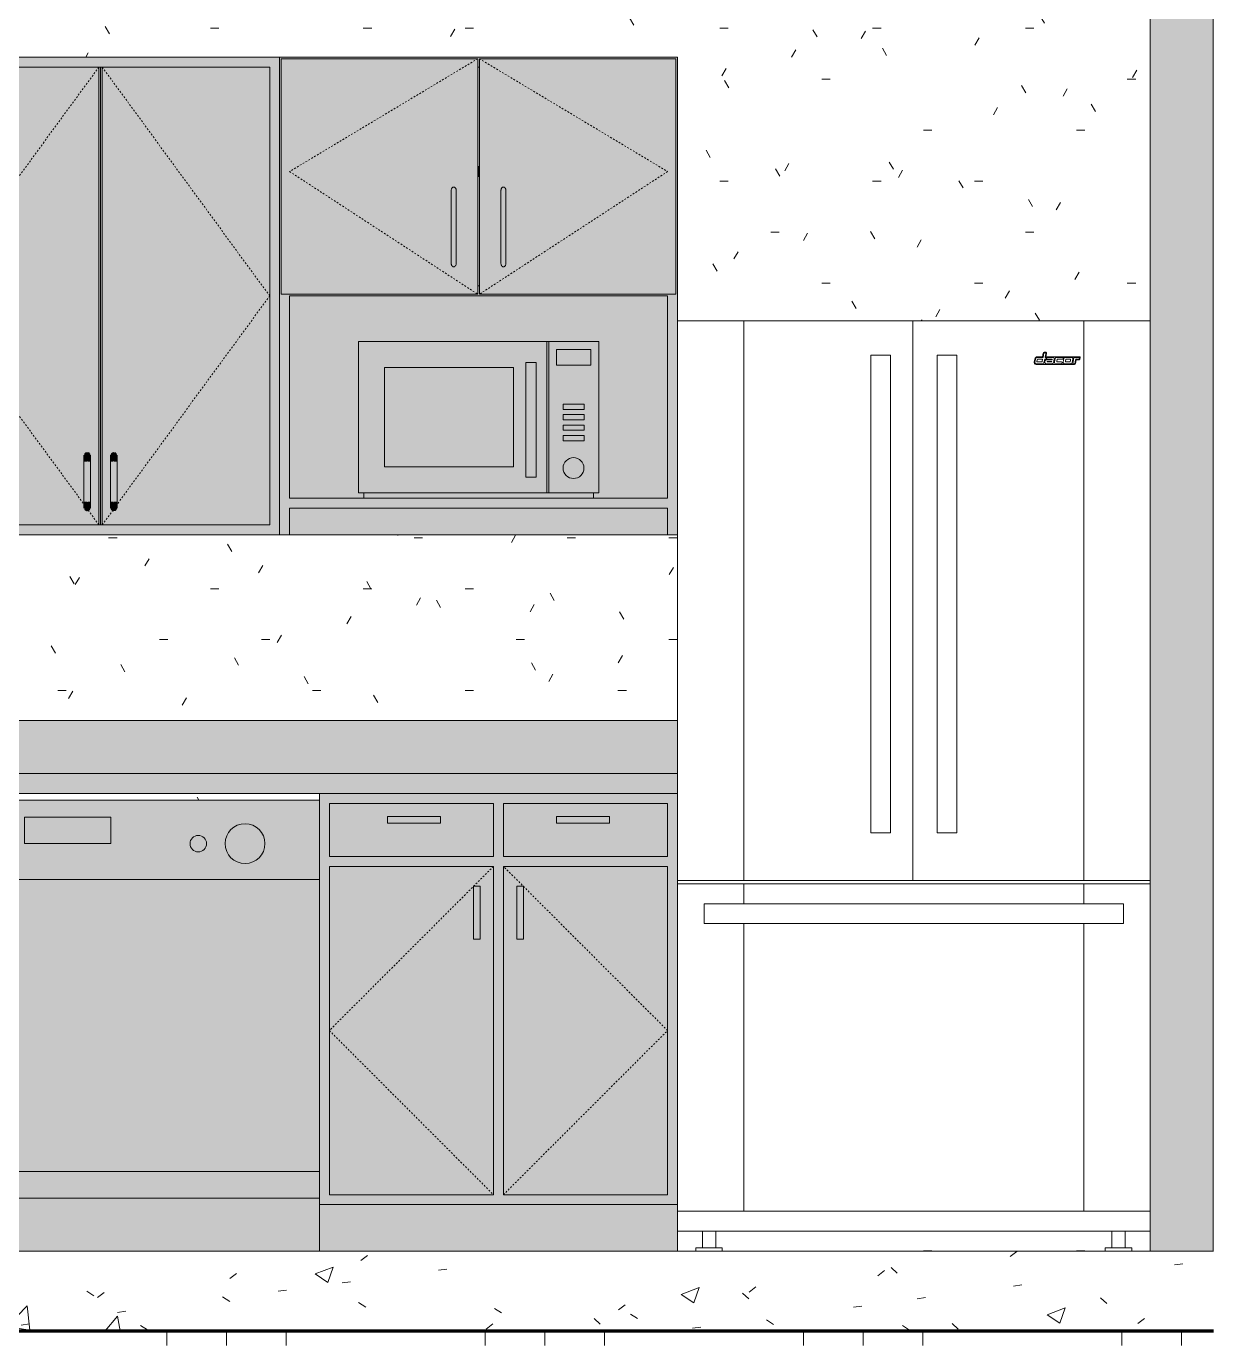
# Model space of a CAD drawing. Header units: inches. Extents: x -1667 to 6641, y -48 to 265.
# Drawn here: x 3787.9 to 3877.4, y -7.1 to 92.3 of the extents above; entities that cross this region are included whole.
import ezdxf

# ---------------------------------------------------------------- set-up
doc = ezdxf.new("R2010")
doc.units = ezdxf.units.IN
doc.header["$MEASUREMENT"] = 0
doc.linetypes.add('Dash', pattern=[0.25, 0.125, -0.125])
for name, color, linetype, lineweight in [('A-GENM', 13, 'Continuous', 9), ('A-WALL-PATT', 111, 'Continuous', 18), ('C-BLDG-PADS', 91, 'Continuous', 9), ('C-TOPO', 7, 'Continuous', 9), ('I-FURN', 30, 'Continuous', 9), ('I-WALL', 2, 'Continuous', 18), ('Q-CASE', 31, 'Continuous', 9), ('Q-CASE-HDLN', 31, 'Dash', 9), ('Q-SPCQ', 91, 'Continuous', 9)]:
    doc.layers.add(name, color=color, linetype=linetype, lineweight=lineweight)

# ---------------------------------------------------------------- blocks, each defined once
blk = doc.blocks.new('Open Source Metal Building_Exterior_rvt-14-KITCHINETTE - NORTH ELEVATION')
at = {"layer": 'C-BLDG-PADS'}
h = blk.add_hatch(dxfattribs=at)
h.set_pattern_fill('FP_27', style=0, pattern_type=2)
h.set_pattern_definition([(50, (3724.977, 0), (13.77135, -1.20496), [1.44, -15.84]), (355, (3724.977, 0), (-2.66442, 14.44218), [1.152, -12.672]), (100.451, (3726.124, -0.1), (11.10708, 13.23737), [1.224, -13.462]), (46.184, (3724.977, 3.84), (20.49128, -3.17785), [2.16, -23.76]), (96.636, (3726.684, 3.575), (17.94587, 18.70315), [1.836, -20.193]), (351.184, (3724.977, 3.84), (17.9454, 18.70261), [1.728, -19.008]), (21, (3726.897, 2.88), (11.46052, -7.730365), [1.44, -15.84]), (326, (3726.897, 2.88), (4.67135, 13.92315), [1.152, -12.672]), (71.451, (3727.852, 2.236), (16.13207, 6.19284), [1.224, -13.462]), (37.5, (3724.977, 0), (0.233123, 6.39175), [0.634, -11.885, 0.634, -12.23, -12.72]), (37.5, (3724.977, 0), (0.233123, 6.39175), [-25.382, 0.634, -12.086]), (7.5, (3724.977, 0), (5.05073, 7.57304), [0.634, -6.701, 0.634, -11.597, -4.848]), (7.5, (3724.977, 0), (5.05073, 7.57304), [-19.565, 0.634, -4.214]), (327.5, (3720.695, 0), (10.24958, -0.43289), [0.634, -4.166, 0.634, -14.342, -19.872]), (327.5, (3720.695, 0), (10.24958, -0.43289), [-19.776, 0.634, -19.238]), (317.5, (3718.775, 0), (11.19739, 1.922144), [0.634, -5.606, 0.634, -9.312, -14.112]), (317.5, (3718.775, 0), (11.19739, 1.922144), [-16.186, 0.634, -13.478])])
h.paths.add_polyline_path([(1901.636, -6), (1949.354, -6), (1949.354, 0), (1758.482, 0), (1758.482, -6), (1853.918, -6)], flags=0)
at = {"layer": 'C-TOPO'}
h = blk.add_hatch(dxfattribs=at)
h.set_pattern_fill('FP_26', color=256, style=0, pattern_type=2)
h.set_pattern_definition([(0, (3724.977, 0), (12, 12), [12, -12]), (0, (3724.977, 4.5), (12, 12), [12, -12]), (0, (3724.977, 9), (12, 12), [12, -12]), (90, (3726.477, 10.5), (-12, 12), [12, -12]), (90, (3730.977, 10.5), (-12, 12), [12, -12]), (90, (3735.477, 10.5), (-12, 12), [12, -12])])
h.paths.add_polyline_path([(1901.636, -7.125), (1949.354, -7.125), (1949.354, -6.006), (1758.482, -6.006), (1758.482, -7.125), (1853.918, -7.125)], flags=0)
at = {"layer": 'C-BLDG-PADS', "color": 250, "lineweight": 18}
for p, q in [((1949.354, 0), (1758.482, 0)), ((1758.482, -6), (1949.354, -6))]:
    blk.add_line(p, q, dxfattribs=at)
at = {"layer": 'C-TOPO', "color": 10, "lineweight": 80}
blk.add_line((1758.482, -6.006), (1949.354, -6.006), dxfattribs=at)
at = {"layer": 'C-TOPO'}
blk.add_line((1949.354, -6.006), (1758.482, -6.006), dxfattribs=at)
blk = doc.blocks.new('Counter Top - 24_ Depth-690214-KITCHINETTE - NORTH ELEVATION')
at = {"layer": 'Q-CASE'}
h = blk.add_hatch(color=256, dxfattribs=at)
h.paths.add_polyline_path([(1908.937, 36), (1908.937, 40), (1837.308, 40), (1837.318, 37.5), (1837.437, 37.5), (1837.437, 36.5), (1839.937, 36.5), (1839.937, 39), (1841.937, 39), (1841.937, 36.5), (1857.937, 36.5), (1857.937, 36), (1901.636, 36)], flags=0)
h.paths.add_polyline_path([(1806.2, 36), (1815.937, 36), (1815.937, 36.5), (1831.937, 36.5), (1831.937, 39), (1833.937, 39), (1833.937, 36.5), (1836.437, 36.5), (1836.437, 37.5), (1836.562, 37.5), (1836.548, 40), (1761.937, 40), (1761.937, 36)], flags=0)
blk.add_hatch(color=256, dxfattribs=at).paths.add_polyline_path([(1908.937, 34.5), (1908.937, 36), (1761.937, 36), (1761.937, 34.5), (1901.636, 34.5)], flags=0)
for p, q in [((1837.308, 40), (1908.937, 40)), ((1761.937, 36), (1908.937, 36)), ((1908.937, 34.5), (1761.937, 34.5))]:
    blk.add_line(p, q, dxfattribs=at)
blk = doc.blocks.new('Refrigeration-Dacor-Millennia - PF36BNDFBK-518783-KITCHINETTE - NORTH ELEVATION')
at = {"layer": 'A-GENM', "lineweight": 18}
for p, q in [((1908.937, 27.938), (1908.937, 70.125)), ((1908.937, 70.125), (1926.688, 70.125)), ((1913.937, 70.125), (1913.937, 27.938)), ((1926.688, 70.125), (1944.562, 70.125)), ((1926.688, 70.125), (1926.688, 27.938)), ((1939.562, 70.125), (1939.562, 27.938)), ((1926.688, 27.938), (1908.937, 27.938)), ((1944.562, 27.938), (1926.688, 27.938)), ((1908.937, 3), (1908.937, 27.688)), ((1908.937, 27.688), (1944.562, 27.688)), ((1944.562, 3), (1908.937, 3))]:
    blk.add_line(p, q, dxfattribs=at)
at = {"layer": 'A-GENM'}
for p, q in [((1944.562, 70.125), (1908.937, 70.125)), ((1908.937, 70.125), (1908.937, 3)), ((1936.509, 67.696), (1936.449, 67.417)), ((1936.562, 67.701), (1936.491, 67.367)), ((1936.533, 67.736), (1936.509, 67.696)), ((1936.577, 67.75), (1936.533, 67.736)), ((1936.717, 67.701), (1936.562, 67.701)), ((1936.697, 67.75), (1936.577, 67.75)), ((1936.682, 67.534), (1936.717, 67.701)), ((1936.736, 67.739), (1936.697, 67.75)), ((1936.712, 67.417), (1936.764, 67.668)), ((1936.761, 67.708), (1936.736, 67.739)), ((1936.764, 67.668), (1936.761, 67.708)), ((1924.999, 67.531), (1923.499, 67.531)), ((1923.499, 67.531), (1923.499, 31.531)), ((1924.999, 31.531), (1924.999, 67.531)), ((1928.499, 67.531), (1929.999, 67.531)), ((1928.499, 31.531), (1928.499, 67.531)), ((1929.999, 67.531), (1929.999, 31.531)), ((1935.865, 67.236), (1935.819, 67.025)), ((1935.819, 67.025), (1935.819, 66.958)), ((1935.819, 66.958), (1935.849, 66.898)), ((1935.849, 66.898), (1935.903, 66.855)), ((1935.893, 67.308), (1935.865, 67.236)), ((1935.913, 67.226), (1935.868, 67.015)), ((1935.868, 67.015), (1935.874, 66.955)), ((1935.874, 66.955), (1935.913, 66.906)), ((1935.944, 67.367), (1935.893, 67.308)), ((1935.903, 66.855), (1935.937, 66.847)), ((1935.947, 67.299), (1935.913, 67.226)), ((1935.913, 66.906), (1935.967, 66.891)), ((1935.937, 66.847), (1935.97, 66.839)), ((1936.01, 67.403), (1935.944, 67.367)), ((1936.009, 67.349), (1935.947, 67.299)), ((1935.967, 66.891), (1936.461, 66.891)), ((1935.97, 66.839), (1938.859, 66.839)), ((1936.087, 67.367), (1936.009, 67.349)), ((1936.086, 67.417), (1936.01, 67.403)), ((1936.038, 67.068), (1936.063, 67.184)), ((1936.045, 67.036), (1936.038, 67.068)), ((1936.073, 67.022), (1936.045, 67.036)), ((1936.063, 67.184), (1936.081, 67.221)), ((1936.367, 67.022), (1936.073, 67.022)), ((1936.081, 67.221), (1936.118, 67.233)), ((1936.449, 67.417), (1936.086, 67.417)), ((1936.491, 67.367), (1936.087, 67.367)), ((1936.118, 67.233), (1936.463, 67.233)), ((1936.407, 67.032), (1936.367, 67.022)), ((1936.427, 67.066), (1936.407, 67.032)), ((1936.463, 67.233), (1936.427, 67.066)), ((1936.461, 66.891), (1936.506, 66.901)), ((1936.506, 66.901), (1936.547, 66.933)), ((1936.547, 66.933), (1936.565, 66.972)), ((1936.565, 66.972), (1936.621, 67.233)), ((1936.621, 67.233), (1936.707, 67.233)), ((1936.641, 67.062), (1936.631, 67.015)), ((1936.631, 67.015), (1936.637, 66.955)), ((1936.637, 66.955), (1936.675, 66.908)), ((1936.651, 67.109), (1936.641, 67.062)), ((1936.647, 67.367), (1936.682, 67.534)), ((1936.735, 67.367), (1936.647, 67.367)), ((1936.672, 67.151), (1936.651, 67.109)), ((1936.707, 67.181), (1936.672, 67.151)), ((1936.675, 66.908), (1936.734, 66.891)), ((1936.707, 67.233), (1936.722, 67.301)), ((1936.75, 67.192), (1936.707, 67.181)), ((1939.227, 67.417), (1936.712, 67.417)), ((1936.722, 67.301), (1936.735, 67.367)), ((1936.734, 66.891), (1937.18, 66.891)), ((1937.172, 67.192), (1936.75, 67.192)), ((1936.787, 67.367), (1936.759, 67.233)), ((1936.759, 67.233), (1937.181, 67.233)), ((1937.237, 67.367), (1936.787, 67.367)), ((1936.794, 67.022), (1936.802, 67.065)), ((1937.136, 67.022), (1936.794, 67.022)), ((1936.802, 67.065), (1937.145, 67.065)), ((1937.145, 67.065), (1937.136, 67.022)), ((1937.181, 67.233), (1937.172, 67.192)), ((1937.18, 66.891), (1937.224, 66.901)), ((1937.224, 66.901), (1937.261, 66.93)), ((1937.295, 67.349), (1937.237, 67.367)), ((1937.261, 66.93), (1937.281, 66.973)), ((1937.281, 66.973), (1937.309, 67.106)), ((1937.333, 67.302), (1937.295, 67.349)), ((1937.309, 67.106), (1937.339, 67.241)), ((1937.339, 67.241), (1937.333, 67.302)), ((1937.38, 67.15), (1937.35, 67.015)), ((1937.35, 67.015), (1937.356, 66.955)), ((1937.356, 66.955), (1937.394, 66.907)), ((1937.407, 67.285), (1937.38, 67.15)), ((1937.394, 66.907), (1937.454, 66.89)), ((1937.428, 67.327), (1937.407, 67.285)), ((1937.464, 67.356), (1937.428, 67.327)), ((1937.454, 66.89), (1937.887, 66.89)), ((1937.508, 67.367), (1937.464, 67.356)), ((1937.974, 67.367), (1937.508, 67.367)), ((1937.522, 67.069), (1937.549, 67.194)), ((1937.53, 67.037), (1937.522, 67.069)), ((1937.561, 67.022), (1937.53, 67.037)), ((1937.549, 67.194), (1937.565, 67.224)), ((1937.895, 67.022), (1937.561, 67.022)), ((1937.565, 67.224), (1937.608, 67.233)), ((1937.608, 67.233), (1937.959, 67.233)), ((1937.887, 66.89), (1937.917, 66.899)), ((1937.934, 67.011), (1937.895, 67.022)), ((1937.917, 66.899), (1937.933, 66.926)), ((1937.933, 66.926), (1937.943, 66.977)), ((1937.943, 66.977), (1937.934, 67.011)), ((1937.959, 67.233), (1937.99, 67.243)), ((1938.007, 67.355), (1937.974, 67.367)), ((1937.99, 67.243), (1938.006, 67.271)), ((1938.006, 67.271), (1938.017, 67.322)), ((1938.017, 67.322), (1938.007, 67.355)), ((1938.037, 67.15), (1938.009, 67.015)), ((1938.009, 67.015), (1938.014, 66.955)), ((1938.014, 66.955), (1938.053, 66.907)), ((1938.067, 67.285), (1938.037, 67.15)), ((1938.053, 66.907), (1938.113, 66.89)), ((1938.086, 67.327), (1938.067, 67.285)), ((1938.122, 67.356), (1938.086, 67.327)), ((1938.113, 66.89), (1938.577, 66.89)), ((1938.168, 67.367), (1938.122, 67.356)), ((1938.634, 67.367), (1938.168, 67.367)), ((1938.176, 67.069), (1938.204, 67.195)), ((1938.185, 67.037), (1938.176, 67.069)), ((1938.214, 67.022), (1938.185, 67.037)), ((1938.204, 67.195), (1938.219, 67.223)), ((1938.493, 67.022), (1938.214, 67.022)), ((1938.219, 67.223), (1938.251, 67.233)), ((1938.251, 67.233), (1938.522, 67.233)), ((1938.527, 67.033), (1938.493, 67.022)), ((1938.522, 67.233), (1938.559, 67.22)), ((1938.542, 67.063), (1938.527, 67.033)), ((1938.554, 67.122), (1938.542, 67.063)), ((1938.568, 67.186), (1938.554, 67.122)), ((1938.559, 67.22), (1938.568, 67.186)), ((1938.577, 66.89), (1938.622, 66.9)), ((1938.622, 66.9), (1938.658, 66.93)), ((1938.692, 67.349), (1938.634, 67.367)), ((1938.658, 66.93), (1938.678, 66.972)), ((1938.678, 66.972), (1938.735, 67.241)), ((1938.73, 67.302), (1938.692, 67.349)), ((1938.823, 67.331), (1938.729, 66.891)), ((1938.729, 66.891), (1938.887, 66.891)), ((1938.735, 67.241), (1938.73, 67.302)), ((1938.838, 67.358), (1938.823, 67.331)), ((1938.87, 67.367), (1938.838, 67.358)), ((1938.859, 66.839), (1938.913, 66.858)), ((1938.955, 67.367), (1938.87, 67.367)), ((1938.887, 66.891), (1938.949, 67.18)), ((1938.913, 66.858), (1938.943, 66.907)), ((1938.943, 66.907), (1939.001, 67.184)), ((1938.949, 67.18), (1938.973, 67.219)), ((1938.983, 67.339), (1938.955, 67.367)), ((1938.973, 67.219), (1939.015, 67.233)), ((1939.026, 67.367), (1938.983, 67.339)), ((1939.001, 67.184), (1939.206, 67.184)), ((1939.015, 67.233), (1939.221, 67.233)), ((1939.25, 67.367), (1939.026, 67.367)), ((1939.206, 67.184), (1939.25, 67.198)), ((1939.221, 67.233), (1939.25, 67.367)), ((1939.265, 67.405), (1939.227, 67.417)), ((1939.25, 67.198), (1939.274, 67.238)), ((1939.291, 67.374), (1939.265, 67.405)), ((1939.274, 67.238), (1939.294, 67.334)), ((1939.294, 67.334), (1939.291, 67.374)), ((1923.499, 31.531), (1924.999, 31.531)), ((1929.999, 31.531), (1928.499, 31.531)), ((1913.937, 27.688), (1913.937, 26.187)), ((1939.562, 27.688), (1939.562, 26.187)), ((1910.937, 26.187), (1910.937, 24.687)), ((1942.562, 26.187), (1910.937, 26.187)), ((1942.562, 24.687), (1942.562, 26.187)), ((1910.937, 24.687), (1942.562, 24.687)), ((1913.937, 24.687), (1913.937, 3)), ((1939.562, 24.687), (1939.562, 3)), ((1908.937, 3), (1944.562, 3)), ((1911.812, 1.5), (1910.812, 1.5)), ((1910.812, 1.5), (1910.812, 0.25)), ((1911.812, 0.25), (1911.812, 1.5)), ((1942.687, 1.5), (1941.687, 1.5)), ((1941.687, 1.5), (1941.687, 0.25)), ((1942.687, 0.25), (1942.687, 1.5)), ((1910.812, 0.25), (1910.312, 0.25)), ((1910.312, 0.25), (1910.312, 0)), ((1910.812, 0.25), (1911.812, 0.25)), ((1912.312, 0.25), (1911.812, 0.25)), ((1912.312, 0), (1912.312, 0.25)), ((1941.687, 0.25), (1941.187, 0.25)), ((1941.187, 0.25), (1941.187, 0)), ((1941.687, 0.25), (1942.687, 0.25)), ((1943.187, 0.25), (1942.687, 0.25)), ((1943.187, 0), (1943.187, 0.25))]:
    blk.add_line(p, q, dxfattribs=at)
at = {"layer": 'Q-SPCQ'}
for p, q in [((1910.812, 1.5), (1908.937, 1.5)), ((1941.687, 1.5), (1911.812, 1.5)), ((1944.562, 1.5), (1942.687, 1.5))]:
    blk.add_line(p, q, dxfattribs=at)
blk = doc.blocks.new('293304 - 293304 2-686364-KITCHINETTE - NORTH ELEVATION')
at = {"layer": 'Q-CASE'}
h = blk.add_hatch(color=256, dxfattribs=at)
h.paths.add_polyline_path([(1908.937, 54), (1908.937, 90), (1878.937, 90), (1878.937, 54), (1879.687, 54), (1879.687, 56), (1908.187, 56), (1908.187, 54)], flags=0)
h.paths.add_polyline_path([(1908.187, 56.75), (1879.687, 56.75), (1879.687, 72), (1908.187, 72), (1908.187, 70.125)], flags=0)
h.paths.add_polyline_path([(1901.636, 72.125), (1893.999, 72.125), (1893.999, 72.75), (1893.874, 72.75), (1893.874, 72.125), (1879.062, 72.125), (1879.062, 89.875), (1893.874, 89.875), (1893.874, 89.25), (1893.999, 89.25), (1893.999, 89.875), (1908.812, 89.875), (1908.812, 72.125), (1908.187, 72.125)], flags=0)
h = blk.add_hatch(color=256, dxfattribs=at)
h.paths.add_polyline_path([(1879.062, 72.125), (1893.874, 72.125), (1893.874, 89.875), (1879.062, 89.875), (1879.062, 81.645)], flags=0)
h.paths.add_polyline_path([(1892.131, 74.209), (1891.989, 74.211), (1891.9, 74.326), (1891.874, 74.47), (1891.874, 79.93), (1891.9, 80.074), (1892.01, 80.189), (1892.133, 80.189), (1892.223, 80.076), (1892.25, 79.93), (1892.25, 74.47), (1892.2, 74.296), (1892.133, 74.211)], flags=0)
h = blk.add_hatch(color=256, dxfattribs=at)
h.paths.add_polyline_path([(1893.999, 72.125), (1908.812, 72.125), (1908.812, 89.875), (1893.999, 89.875), (1893.999, 74.247)], flags=0)
h.paths.add_polyline_path([(1895.742, 74.209), (1895.65, 74.324), (1895.624, 74.47), (1895.624, 79.93), (1895.673, 80.104), (1895.742, 80.191), (1895.885, 80.189), (1895.974, 80.074), (1896, 79.93), (1896, 74.47), (1895.974, 74.326), (1895.885, 74.211), (1895.813, 74.21)], flags=0)
h = blk.add_hatch(color=256, dxfattribs=at)
h.paths.add_polyline_path([(1903.016, 56.75), (1908.187, 56.75), (1908.187, 72), (1879.687, 72), (1879.687, 56.75), (1885.275, 56.75), (1885.275, 57.144), (1884.882, 57.144), (1884.882, 68.561), (1902.992, 68.561), (1902.992, 57.144), (1902.598, 57.144), (1902.598, 56.75), (1902.992, 56.75)], flags=0)
h.paths.add_polyline_path([(1893.999, 72.75), (1893.999, 81), (1893.874, 81), (1893.874, 72.75)], flags=0)
h.paths.add_polyline_path([(1893.999, 81.75), (1893.999, 89.25), (1893.874, 89.25), (1893.874, 81.75)], flags=0)
for points in [[(1893.999, 81), (1893.999, 81.75), (1893.874, 81.75), (1893.874, 81)], [(1892.131, 74.209), (1892.223, 74.324), (1892.25, 74.47), (1892.25, 79.93), (1892.223, 80.076), (1892.131, 80.191), (1891.989, 80.189), (1891.9, 80.074), (1891.874, 79.93), (1891.874, 74.47), (1891.9, 74.326), (1891.989, 74.211)], [(1895.742, 74.209), (1895.885, 74.211), (1895.974, 74.326), (1896, 74.47), (1896, 79.93), (1895.974, 80.074), (1895.885, 80.189), (1895.742, 80.191), (1895.65, 80.076), (1895.624, 79.93), (1895.624, 74.47), (1895.672, 74.297), (1895.711, 74.247)], [(1879.687, 54), (1908.187, 54), (1908.187, 56), (1879.687, 56)]]:
    blk.add_hatch(color=256, dxfattribs=at).paths.add_polyline_path(points, flags=0)
for p, q in [((1878.937, 90), (1908.937, 90)), ((1878.937, 90), (1878.937, 54)), ((1879.062, 89.875), (1893.874, 89.875)), ((1879.062, 72.125), (1879.062, 89.875)), ((1893.874, 72.125), (1893.874, 89.875)), ((1893.999, 89.875), (1908.812, 89.875)), ((1893.999, 89.875), (1893.999, 72.125)), ((1908.812, 72.125), (1908.812, 89.875)), ((1908.937, 70.125), (1908.937, 90)), ((1893.874, 89.25), (1893.999, 89.25)), ((1893.874, 81.75), (1893.999, 81.75)), ((1893.999, 81), (1893.874, 81)), ((1893.999, 72.75), (1893.874, 72.75)), ((1893.874, 72.125), (1879.062, 72.125)), ((1879.687, 72), (1879.687, 56.75)), ((1879.687, 72), (1908.187, 72)), ((1908.812, 72.125), (1893.999, 72.125)), ((1908.187, 56.75), (1908.187, 72)), ((1885.275, 56.75), (1879.687, 56.75)), ((1908.187, 56.75), (1902.598, 56.75)), ((1908.187, 56), (1879.687, 56)), ((1879.687, 54), (1879.687, 56)), ((1908.187, 56), (1908.187, 54)), ((1878.937, 54), (1879.687, 54)), ((1908.187, 54), (1879.687, 54)), ((1908.187, 54), (1908.937, 54))]:
    blk.add_line(p, q, dxfattribs=at)
at = {"layer": 'Q-CASE', "flags": 128}
for points in [[(1891.874, 79.93), (1891.874, 79.802), (1891.874, 79.669), (1891.874, 79.532), (1891.874, 79.391), (1891.874, 79.247), (1891.874, 79.1), (1891.874, 78.949), (1891.874, 78.796), (1891.874, 78.64), (1891.874, 78.482), (1891.874, 78.322), (1891.874, 78.16), (1891.874, 77.997), (1891.874, 77.832), (1891.874, 77.666), (1891.874, 77.5), (1891.874, 77.333), (1891.874, 77.166), (1891.874, 76.999), (1891.874, 76.832), (1891.874, 76.666), (1891.874, 76.5), (1891.874, 76.336), (1891.874, 76.173), (1891.874, 76.012), (1891.874, 75.853), (1891.874, 75.695), (1891.874, 75.541), (1891.874, 75.389), (1891.874, 75.239), (1891.874, 75.093), (1891.874, 74.951), (1891.874, 74.812), (1891.874, 74.676), (1891.874, 74.545), (1891.874, 74.47)], [(1892.25, 74.47), (1892.25, 74.598), (1892.25, 74.731), (1892.25, 74.868), (1892.25, 75.009), (1892.25, 75.153), (1892.25, 75.3), (1892.25, 75.451), (1892.25, 75.604), (1892.25, 75.76), (1892.25, 75.918), (1892.25, 76.078), (1892.25, 76.24), (1892.25, 76.403), (1892.25, 76.568), (1892.25, 76.734), (1892.25, 76.9), (1892.25, 77.067), (1892.25, 77.234), (1892.25, 77.401), (1892.25, 77.568), (1892.25, 77.734), (1892.25, 77.9), (1892.25, 78.064), (1892.25, 78.227), (1892.25, 78.388), (1892.25, 78.547), (1892.25, 78.705), (1892.25, 78.859), (1892.25, 79.011), (1892.25, 79.161), (1892.25, 79.307), (1892.25, 79.449), (1892.25, 79.588), (1892.25, 79.724), (1892.25, 79.855), (1892.25, 79.93)], [(1895.624, 79.93), (1895.624, 79.802), (1895.624, 79.669), (1895.624, 79.532), (1895.624, 79.391), (1895.624, 79.247), (1895.624, 79.1), (1895.624, 78.949), (1895.624, 78.796), (1895.624, 78.64), (1895.624, 78.482), (1895.624, 78.322), (1895.624, 78.16), (1895.624, 77.997), (1895.624, 77.832), (1895.624, 77.666), (1895.624, 77.5), (1895.624, 77.333), (1895.624, 77.166), (1895.624, 76.999), (1895.624, 76.832), (1895.624, 76.666), (1895.624, 76.5), (1895.624, 76.336), (1895.624, 76.173), (1895.624, 76.012), (1895.624, 75.853), (1895.624, 75.695), (1895.624, 75.541), (1895.624, 75.389), (1895.624, 75.239), (1895.624, 75.093), (1895.624, 74.951), (1895.624, 74.812), (1895.624, 74.676), (1895.624, 74.545), (1895.624, 74.47)], [(1896, 74.47), (1896, 74.598), (1896, 74.731), (1896, 74.868), (1896, 75.009), (1896, 75.153), (1896, 75.3), (1896, 75.451), (1896, 75.604), (1896, 75.76), (1896, 75.918), (1896, 76.078), (1896, 76.24), (1896, 76.403), (1896, 76.568), (1896, 76.734), (1896, 76.9), (1896, 77.067), (1896, 77.234), (1896, 77.401), (1896, 77.568), (1896, 77.734), (1896, 77.9), (1896, 78.064), (1896, 78.227), (1896, 78.388), (1896, 78.547), (1896, 78.705), (1896, 78.859), (1896, 79.011), (1896, 79.161), (1896, 79.307), (1896, 79.449), (1896, 79.588), (1896, 79.724), (1896, 79.855), (1896, 79.93)]]:
    blk.add_lwpolyline(points, dxfattribs=at)
at = {"layer": 'Q-CASE'}
for points, knots in [([(1891.874, 79.93), (1891.873, 79.957), (1891.876, 80.007), (1891.891, 80.055), (1891.903, 80.082), (1891.909, 80.093), (1891.919, 80.113), (1891.936, 80.141), (1891.961, 80.17), (1891.981, 80.186), (1891.996, 80.192), (1892.007, 80.196), (1892.027, 80.202), (1892.06, 80.205), (1892.092, 80.203), (1892.113, 80.198), (1892.124, 80.194), (1892.139, 80.188), (1892.16, 80.172), (1892.185, 80.143), (1892.203, 80.115), (1892.215, 80.092), (1892.231, 80.059), (1892.247, 80.008), (1892.251, 79.957), (1892.25, 79.93)], [0, 0, 0, 0, 0.1, 0.2, 0.2125, 0.225, 0.25, 0.3, 0.35, 0.4, 0.4125, 0.425, 0.45, 0.5, 0.55, 0.575, 0.5875, 0.6, 0.65, 0.7, 0.75, 0.775, 0.8, 0.9, 1, 1, 1, 1]), ([(1895.624, 79.93), (1895.623, 79.957), (1895.626, 80.008), (1895.642, 80.059), (1895.658, 80.092), (1895.67, 80.115), (1895.688, 80.143), (1895.713, 80.172), (1895.734, 80.188), (1895.749, 80.194), (1895.76, 80.198), (1895.781, 80.203), (1895.813, 80.205), (1895.846, 80.202), (1895.866, 80.196), (1895.877, 80.192), (1895.892, 80.186), (1895.913, 80.17), (1895.937, 80.141), (1895.954, 80.113), (1895.965, 80.093), (1895.97, 80.082), (1895.982, 80.055), (1895.997, 80.007), (1896.001, 79.957), (1896, 79.93)], [0, 0, 0, 0, 0.1, 0.2, 0.225, 0.25, 0.3, 0.35, 0.4, 0.4125, 0.425, 0.45, 0.5, 0.55, 0.575, 0.5875, 0.6, 0.65, 0.7, 0.75, 0.775, 0.7875, 0.8, 0.9, 1, 1, 1, 1]), ([(1892.25, 74.47), (1892.251, 74.443), (1892.247, 74.392), (1892.231, 74.341), (1892.215, 74.308), (1892.203, 74.285), (1892.185, 74.257), (1892.16, 74.228), (1892.139, 74.212), (1892.124, 74.206), (1892.113, 74.202), (1892.092, 74.197), (1892.06, 74.195), (1892.027, 74.198), (1892.007, 74.204), (1891.996, 74.208), (1891.981, 74.214), (1891.961, 74.23), (1891.936, 74.259), (1891.919, 74.287), (1891.909, 74.307), (1891.903, 74.318), (1891.891, 74.345), (1891.876, 74.393), (1891.873, 74.443), (1891.874, 74.47)], [0, 0, 0, 0, 0.1, 0.2, 0.225, 0.25, 0.3, 0.35, 0.4, 0.4125, 0.425, 0.45, 0.5, 0.55, 0.575, 0.5875, 0.6, 0.65, 0.7, 0.75, 0.775, 0.7875, 0.8, 0.9, 1, 1, 1, 1]), ([(1896, 74.47), (1896.001, 74.443), (1895.997, 74.393), (1895.982, 74.345), (1895.97, 74.318), (1895.965, 74.307), (1895.954, 74.287), (1895.937, 74.259), (1895.913, 74.23), (1895.892, 74.214), (1895.877, 74.208), (1895.866, 74.204), (1895.846, 74.198), (1895.813, 74.195), (1895.781, 74.197), (1895.76, 74.202), (1895.749, 74.206), (1895.734, 74.212), (1895.713, 74.228), (1895.688, 74.257), (1895.67, 74.285), (1895.658, 74.308), (1895.642, 74.341), (1895.626, 74.392), (1895.623, 74.443), (1895.624, 74.47)], [0, 0, 0, 0, 0.1, 0.2, 0.2125, 0.225, 0.25, 0.3, 0.35, 0.4, 0.4125, 0.425, 0.45, 0.5, 0.55, 0.575, 0.5875, 0.6, 0.65, 0.7, 0.75, 0.775, 0.8, 0.9, 1, 1, 1, 1])]:
    blk.add_open_spline(points, degree=3, knots=knots, dxfattribs=at)
at = {"layer": 'Q-CASE-HDLN'}
for p, q in [((1893.874, 89.875), (1879.687, 81.375)), ((1893.999, 89.875), (1908.187, 81.375)), ((1879.687, 81.375), (1893.874, 72.125)), ((1908.187, 81.375), (1893.999, 72.125))]:
    blk.add_line(p, q, dxfattribs=at)
blk = doc.blocks.new('Dishwasher - 24_ x 24_ x 34_-675075-KITCHINETTE - NORTH ELEVATION')
at = {"layer": 'Q-SPCQ'}
h = blk.add_hatch(color=256, dxfattribs=at)
h.paths.add_polyline_path([(1857.937, 28), (1881.937, 28), (1881.937, 34), (1857.937, 34), (1857.937, 29.862)], flags=0)
h.paths.add_polyline_path([(1876.664, 29.25), (1875.997, 29.25), (1875.395, 29.539), (1874.97, 30.103), (1874.831, 30.712), (1875.032, 31.462), (1875.581, 32.011), (1876.331, 32.212), (1877.081, 32.011), (1877.63, 31.462), (1877.831, 30.712), (1877.682, 30.061), (1877.266, 29.539), (1877.081, 29.45)], flags=0)
h.paths.add_polyline_path([(1872.677, 30.103), (1872.667, 30.103), (1872.416, 30.223), (1872.243, 30.441), (1872.181, 30.712), (1872.243, 30.983), (1872.416, 31.201), (1872.667, 31.321), (1872.945, 31.321), (1873.196, 31.201), (1873.369, 30.983), (1873.431, 30.712), (1873.369, 30.441), (1873.196, 30.223), (1872.945, 30.103)], flags=0)
h.paths.add_polyline_path([(1865.848, 30.712), (1859.709, 30.712), (1859.709, 32.712), (1866.209, 32.712), (1866.209, 30.712)], flags=0)
h = blk.add_hatch(color=256, dxfattribs=at)
h.paths.add_polyline_path([(1876.664, 29.25), (1877.266, 29.539), (1877.682, 30.061), (1877.831, 30.712), (1877.63, 31.462), (1877.081, 32.011), (1876.331, 32.212), (1875.581, 32.011), (1875.032, 31.462), (1874.831, 30.712), (1874.979, 30.061), (1875.395, 29.539), (1875.997, 29.25)], flags=0)
h.paths.add_polyline_path([(1872.945, 30.103), (1873.196, 30.223), (1873.369, 30.441), (1873.431, 30.712), (1873.369, 30.983), (1873.196, 31.201), (1872.945, 31.321), (1872.667, 31.321), (1872.416, 31.201), (1872.243, 30.983), (1872.181, 30.712), (1872.243, 30.441), (1872.416, 30.223), (1872.667, 30.103)], flags=0)
h.paths.add_polyline_path([(1865.848, 30.712), (1866.209, 30.712), (1866.209, 32.712), (1859.709, 32.712), (1859.709, 30.712), (1859.883, 30.712)], flags=0)
for points in [[(1881.937, 4), (1881.937, 28), (1857.937, 28), (1857.937, 4)], [(1881.937, 0), (1881.937, 4), (1857.937, 4), (1857.937, 0)]]:
    blk.add_hatch(color=256, dxfattribs=at).paths.add_polyline_path(points, flags=0)
for p, q in [((1857.937, 28), (1857.937, 34)), ((1857.937, 34), (1881.937, 34)), ((1881.937, 34), (1881.937, 28)), ((1866.209, 32.712), (1859.709, 32.712)), ((1859.709, 32.712), (1859.709, 30.712)), ((1866.209, 30.712), (1866.209, 32.712)), ((1859.709, 30.712), (1866.209, 30.712)), ((1857.937, 28), (1857.937, 4)), ((1881.937, 28), (1857.937, 28)), ((1881.937, 4), (1881.937, 28)), ((1857.937, 6), (1881.937, 6)), ((1857.937, 4), (1881.937, 4)), ((1857.937, 0), (1857.937, 3.5)), ((1881.937, 3.5), (1881.937, 0))]:
    blk.add_line(p, q, dxfattribs=at)
for centre, radius, start, end in [((1876.331, 30.712), 1.5, 0, 180), ((1872.806, 30.712), 0.625, 0, 180), ((1872.806, 30.712), 0.625, 180, 0), ((1876.331, 30.712), 1.5, 180, 0)]:
    blk.add_arc(centre, radius, start, end, dxfattribs=at)
blk = doc.blocks.new('Base Cabinet-Double Door _ 2 Drawer - 27_-V38-KITCHINETTE - NORTH ELEVATION')
at = {"layer": 'Q-CASE'}
h = blk.add_hatch(color=256, dxfattribs=at)
h.paths.add_polyline_path([(1881.937, 3.5), (1908.937, 3.5), (1908.937, 34.5), (1881.937, 34.5), (1881.937, 4)], flags=0)
h.paths.add_polyline_path([(1893.562, 23.5), (1893.562, 27.5), (1894.062, 27.5), (1894.062, 23.5)], flags=0)
h.paths.add_polyline_path([(1896.812, 23.5), (1896.812, 27.5), (1897.312, 27.5), (1897.312, 23.5)], flags=0)
h.paths.add_polyline_path([(1891.062, 32.25), (1887.062, 32.25), (1887.062, 32.75), (1891.062, 32.75)], flags=0)
h.paths.add_polyline_path([(1899.812, 32.25), (1899.812, 32.75), (1903.812, 32.75), (1903.812, 32.25), (1901.636, 32.25)], flags=0)
h = blk.add_hatch(color=256, dxfattribs=at)
h.paths.add_polyline_path([(1896.812, 23.5), (1897.312, 23.5), (1897.312, 27.5), (1896.812, 27.5)], flags=0)
h.paths.add_polyline_path([(1894.062, 23.5), (1894.062, 27.5), (1893.562, 27.5), (1893.562, 23.5)], flags=0)
h.paths.add_polyline_path([(1891.062, 32.25), (1891.062, 32.75), (1887.062, 32.75), (1887.062, 32.25)], flags=0)
h.paths.add_polyline_path([(1903.812, 32.25), (1903.812, 32.75), (1899.812, 32.75), (1899.812, 32.25), (1901.636, 32.25)], flags=0)
blk.add_hatch(color=256, dxfattribs=at).paths.add_polyline_path([(1901.636, 0), (1908.937, 0), (1908.937, 3.5), (1881.937, 3.5), (1881.937, 0), (1882.687, 0)], flags=0)
for p, q in [((1881.937, 34.5), (1881.937, 34)), ((1882.687, 29.75), (1882.687, 33.75)), ((1882.687, 33.75), (1895.062, 33.75)), ((1895.062, 29.75), (1895.062, 33.75)), ((1895.812, 33.75), (1908.187, 33.75)), ((1895.812, 29.75), (1895.812, 33.75)), ((1908.187, 33.75), (1908.187, 29.75)), ((1891.062, 32.75), (1887.062, 32.75)), ((1887.062, 32.75), (1887.062, 32.25)), ((1887.062, 32.25), (1891.062, 32.25)), ((1891.062, 32.25), (1891.062, 32.75)), ((1903.812, 32.75), (1899.812, 32.75)), ((1899.812, 32.75), (1899.812, 32.25)), ((1899.812, 32.25), (1903.812, 32.25)), ((1903.812, 32.25), (1903.812, 32.75)), ((1895.062, 29.75), (1882.687, 29.75)), ((1882.687, 4.25), (1882.687, 29)), ((1882.687, 29), (1895.062, 29)), ((1895.062, 4.25), (1895.062, 29)), ((1908.187, 29.75), (1895.812, 29.75)), ((1895.812, 29), (1908.187, 29)), ((1895.812, 4.25), (1895.812, 29)), ((1908.187, 29), (1908.187, 4.25)), ((1894.062, 27.5), (1893.562, 27.5)), ((1893.562, 27.5), (1893.562, 23.5)), ((1894.062, 23.5), (1894.062, 27.5)), ((1897.312, 27.5), (1896.812, 27.5)), ((1896.812, 27.5), (1896.812, 23.5)), ((1897.312, 23.5), (1897.312, 27.5)), ((1893.562, 23.5), (1894.062, 23.5)), ((1896.812, 23.5), (1897.312, 23.5)), ((1881.937, 4), (1881.937, 3.5)), ((1895.062, 4.25), (1882.687, 4.25)), ((1908.187, 4.25), (1895.812, 4.25)), ((1881.937, 3.5), (1908.937, 3.5)), ((1908.937, 3), (1908.937, 0))]:
    blk.add_line(p, q, dxfattribs=at)
at = {"layer": 'Q-CASE', "linetype": 'Dash'}
for p, q in [((1895.062, 29), (1882.687, 16.625)), ((1908.187, 16.625), (1895.812, 29)), ((1882.687, 16.625), (1895.062, 4.25)), ((1895.812, 4.25), (1908.187, 16.625))]:
    blk.add_line(p, q, dxfattribs=at)
blk = doc.blocks.new('Small_Microwave_14381 - Small_Microwave_14381-624995-KITCHINETTE - NORTH ELEVATION')
at = {"layer": 'I-FURN'}
h = blk.add_hatch(color=256, dxfattribs=at)
h.paths.add_polyline_path([(1884.882, 57.144), (1899.075, 57.144), (1899.075, 68.561), (1884.882, 68.561), (1884.882, 66.85)], flags=0)
h.paths.add_polyline_path([(1897.996, 58.325), (1897.5, 58.325), (1897.514, 66.986), (1898.288, 66.986), (1898.274, 58.325), (1898.091, 58.325)], flags=0)
h.paths.add_polyline_path([(1895.672, 59.112), (1886.85, 59.112), (1886.85, 66.593), (1896.574, 66.593), (1896.574, 59.112)], flags=0)
for points in [[(1899.075, 57.144), (1899.228, 57.144), (1899.228, 68.561), (1899.075, 68.561), (1899.075, 59.112)], [(1902.401, 66.789), (1902.401, 67.97), (1899.819, 67.97), (1899.819, 66.789), (1901.636, 66.789)], [(1897.894, 58.325), (1898.288, 58.325), (1898.274, 66.986), (1897.5, 66.986), (1897.514, 58.325), (1897.792, 58.325)], [(1896.574, 59.112), (1896.574, 66.593), (1886.85, 66.593), (1886.85, 59.112), (1895.672, 59.112)], [(1900.323, 63.443), (1901.897, 63.443), (1901.897, 63.837), (1900.323, 63.837)], [(1900.323, 62.656), (1901.897, 62.656), (1901.897, 63.049), (1900.323, 63.049)], [(1900.323, 61.868), (1901.897, 61.868), (1901.897, 62.262), (1900.323, 62.262)], [(1900.323, 61.081), (1901.897, 61.081), (1901.897, 61.474), (1900.323, 61.474)], [(1901.098, 58.234), (1901.301, 58.261), (1901.491, 58.34), (1901.654, 58.465), (1901.78, 58.628), (1901.858, 58.818), (1901.885, 59.022), (1901.858, 59.225), (1901.78, 59.415), (1901.636, 59.592), (1901.491, 59.704), (1901.301, 59.782), (1901.098, 59.809), (1900.894, 59.782), (1900.704, 59.704), (1900.541, 59.578), (1900.416, 59.415), (1900.337, 59.225), (1900.31, 59.022), (1900.337, 58.818), (1900.416, 58.628), (1900.541, 58.465), (1900.704, 58.34), (1900.894, 58.261)], [(1902.598, 56.75), (1902.598, 57.144), (1885.275, 57.144), (1885.275, 56.75), (1902.401, 56.75)]]:
    blk.add_hatch(color=256, dxfattribs=at).paths.add_polyline_path(points, flags=0)
h = blk.add_hatch(color=256, dxfattribs=at)
h.paths.add_polyline_path([(1900.31, 57.144), (1902.992, 57.144), (1902.992, 68.561), (1899.228, 68.561), (1899.228, 57.144)], flags=0)
h.paths.add_polyline_path([(1901.098, 58.234), (1900.894, 58.261), (1900.704, 58.34), (1900.541, 58.465), (1900.416, 58.628), (1900.337, 58.818), (1900.31, 59.022), (1900.337, 59.225), (1900.444, 59.452), (1900.541, 59.578), (1900.704, 59.704), (1900.894, 59.782), (1901.098, 59.809), (1901.301, 59.782), (1901.491, 59.704), (1901.654, 59.578), (1901.78, 59.415), (1901.858, 59.225), (1901.885, 59.022), (1901.858, 58.818), (1901.78, 58.628), (1901.636, 58.451), (1901.491, 58.34), (1901.301, 58.261)], flags=0)
h.paths.add_polyline_path([(1901.301, 61.081), (1900.323, 61.081), (1900.323, 61.474), (1901.897, 61.474), (1901.885, 61.081), (1901.614, 61.081)], flags=0)
h.paths.add_polyline_path([(1901.897, 61.868), (1900.323, 61.868), (1900.323, 62.262), (1901.897, 62.262)], flags=0)
h.paths.add_polyline_path([(1900.323, 62.656), (1900.323, 63.049), (1901.897, 63.049), (1901.885, 62.656), (1900.541, 62.656)], flags=0)
h.paths.add_polyline_path([(1901.885, 63.443), (1900.323, 63.443), (1900.323, 63.837), (1901.897, 63.837), (1901.897, 63.443)], flags=0)
h.paths.add_polyline_path([(1901.885, 66.789), (1899.819, 66.789), (1899.819, 67.97), (1902.401, 67.97), (1902.401, 66.789), (1901.897, 66.789)], flags=0)
for p, q in [((1884.882, 68.561), (1899.075, 68.561)), ((1884.882, 68.561), (1884.882, 57.144)), ((1899.075, 57.144), (1899.075, 68.561)), ((1899.075, 68.561), (1899.228, 68.561)), ((1899.228, 68.561), (1902.992, 68.561)), ((1899.228, 57.144), (1899.228, 68.561)), ((1899.819, 67.97), (1902.401, 67.97)), ((1899.819, 66.789), (1899.819, 67.97)), ((1902.401, 67.97), (1902.401, 66.789)), ((1902.992, 57.144), (1902.992, 68.561)), ((1897.5, 66.986), (1897.5, 58.325)), ((1897.5, 66.986), (1898.288, 66.986)), ((1898.288, 58.325), (1898.288, 66.986)), ((1902.401, 66.789), (1899.819, 66.789)), ((1886.85, 59.112), (1886.85, 66.593)), ((1886.85, 66.593), (1896.574, 66.593)), ((1896.574, 66.593), (1896.574, 59.112)), ((1901.897, 63.837), (1900.323, 63.837)), ((1900.323, 63.837), (1900.323, 63.443)), ((1901.897, 63.443), (1901.897, 63.837)), ((1900.323, 63.443), (1901.897, 63.443)), ((1901.897, 63.049), (1900.323, 63.049)), ((1900.323, 63.049), (1900.323, 62.656)), ((1900.323, 62.656), (1901.897, 62.656)), ((1901.897, 62.656), (1901.897, 63.049)), ((1901.897, 62.262), (1900.323, 62.262)), ((1900.323, 62.262), (1900.323, 61.868)), ((1900.323, 61.868), (1901.897, 61.868)), ((1901.897, 61.868), (1901.897, 62.262)), ((1901.897, 61.474), (1900.323, 61.474)), ((1900.323, 61.474), (1900.323, 61.081)), ((1900.323, 61.081), (1901.897, 61.081)), ((1901.897, 61.081), (1901.897, 61.474)), ((1896.574, 59.112), (1886.85, 59.112)), ((1898.288, 58.325), (1897.5, 58.325)), ((1899.075, 57.144), (1884.882, 57.144)), ((1885.275, 56.75), (1885.275, 57.144)), ((1902.598, 56.75), (1885.275, 56.75)), ((1899.228, 57.144), (1899.075, 57.144)), ((1902.992, 57.144), (1899.228, 57.144)), ((1902.598, 57.144), (1902.598, 56.75))]:
    blk.add_line(p, q, dxfattribs=at)
for start, end in [(0, 180), (180, 360)]:
    blk.add_arc((1901.098, 59.022), 0.787, start, end, dxfattribs=at)
blk = doc.blocks.new('Upper Cabinet-Double Door-Wall - 27_ x 36_H-702586-KITCHINETTE - NORTH ELEVATION')
at = {"layer": 'Q-CASE'}
h = blk.add_hatch(color=256, dxfattribs=at)
h.paths.add_polyline_path([(1871.813, 54), (1878.937, 54), (1878.937, 90), (1851.937, 90), (1851.937, 54), (1865.848, 54)], flags=0)
h.paths.add_polyline_path([(1865.312, 54.75), (1852.687, 54.75), (1852.687, 89.25), (1878.187, 89.25), (1878.187, 54.75), (1865.562, 54.75)], flags=0)
h = blk.add_hatch(color=256, dxfattribs=at)
h.paths.add_polyline_path([(1852.687, 54.75), (1865.312, 54.75), (1865.312, 89.25), (1852.687, 89.25), (1852.687, 66.85)], flags=0)
h.paths.add_polyline_path([(1865.562, 54.75), (1878.187, 54.75), (1878.187, 89.25), (1865.562, 89.25), (1865.562, 55.754)], flags=0)
h.paths.add_polyline_path([(1866.437, 55.771), (1866.307, 55.791), (1866.23, 55.867), (1866.193, 55.978), (1866.212, 60.095), (1866.255, 60.167), (1866.328, 60.225), (1866.545, 60.225), (1866.643, 60.133), (1866.68, 60.006), (1866.66, 55.901), (1866.593, 55.813), (1866.545, 55.775)], flags=0)
h.paths.add_polyline_path([(1864.437, 55.771), (1864.307, 55.791), (1864.23, 55.867), (1864.193, 55.978), (1864.212, 60.095), (1864.255, 60.167), (1864.357, 60.226), (1864.545, 60.225), (1864.643, 60.133), (1864.68, 60.006), (1864.66, 55.901), (1864.618, 55.833), (1864.545, 55.775), (1864.504, 55.773)], flags=0)
h.paths.add_polyline_path([(1866.437, 56.45), (1866.477, 56.5), (1866.397, 56.5)], flags=0)
h.paths.add_polyline_path([(1864.437, 56.45), (1864.477, 56.5), (1864.397, 56.5)], flags=0)
h.paths.add_polyline_path([(1866.437, 59.5), (1866.477, 59.5), (1866.435, 59.548), (1866.397, 59.5)], flags=0)
h.paths.add_polyline_path([(1864.437, 59.5), (1864.477, 59.5), (1864.435, 59.548), (1864.397, 59.5)], flags=0)
h.paths.add_polyline_path([(1864.623, 60.069), (1864.623, 60.077), (1864.622, 60.069)], flags=0)
for points in [[(1865.562, 54.75), (1865.562, 89.25), (1865.312, 89.25), (1865.312, 54.75)], [(1864.328, 59.5), (1864.397, 59.5), (1864.437, 59.55), (1864.437, 60.229), (1864.307, 60.209), (1864.23, 60.133), (1864.193, 60.006), (1864.193, 59.5), (1864.241, 59.5)], [(1864.68, 59.5), (1864.68, 59.704), (1864.682, 59.915), (1864.68, 59.944), (1864.659, 60.099), (1864.606, 60.177), (1864.545, 60.225), (1864.437, 60.209), (1864.437, 59.55), (1864.477, 59.5), (1864.632, 59.5)], [(1866.328, 59.5), (1866.397, 59.5), (1866.437, 59.55), (1866.437, 60.229), (1866.307, 60.209), (1866.23, 60.133), (1866.193, 60.006), (1866.193, 59.5), (1866.312, 59.5)], [(1866.545, 59.5), (1866.68, 59.5), (1866.68, 59.704), (1866.686, 59.903), (1866.68, 59.944), (1866.659, 60.099), (1866.593, 60.187), (1866.545, 60.225), (1866.437, 60.209), (1866.437, 59.55), (1866.477, 59.5)], [(1864.241, 56.5), (1864.437, 56.5), (1864.437, 59.5), (1864.193, 59.5), (1864.193, 56.5)], [(1864.545, 56.5), (1864.68, 56.5), (1864.68, 59.5), (1864.437, 59.5), (1864.437, 56.5)], [(1866.328, 56.5), (1866.437, 56.5), (1866.437, 59.5), (1866.193, 59.5), (1866.193, 56.5), (1866.241, 56.5)], [(1866.545, 56.5), (1866.68, 56.5), (1866.68, 59.5), (1866.437, 59.5), (1866.437, 56.5)], [(1864.437, 55.771), (1864.437, 56.45), (1864.397, 56.5), (1864.193, 56.5), (1864.193, 56.296), (1864.187, 56.097), (1864.193, 56.056), (1864.214, 55.901), (1864.255, 55.833), (1864.357, 55.774)], [(1864.437, 55.771), (1864.566, 55.791), (1864.643, 55.867), (1864.68, 55.978), (1864.68, 56.5), (1864.477, 56.5), (1864.437, 56.45), (1864.437, 55.791)], [(1866.437, 55.771), (1866.437, 56.45), (1866.397, 56.5), (1866.193, 56.5), (1866.193, 56.296), (1866.187, 56.097), (1866.193, 56.056), (1866.214, 55.901), (1866.268, 55.823), (1866.328, 55.775)], [(1866.437, 55.771), (1866.566, 55.791), (1866.643, 55.867), (1866.68, 55.978), (1866.68, 56.5), (1866.477, 56.5), (1866.437, 56.45), (1866.437, 55.791)]]:
    blk.add_hatch(color=256, dxfattribs=at).paths.add_polyline_path(points, flags=0)
for p, q in [((1878.937, 90), (1851.937, 90)), ((1851.937, 90), (1851.937, 54)), ((1865.312, 89.25), (1852.687, 89.25)), ((1852.687, 89.25), (1852.687, 54.75)), ((1865.312, 89.25), (1865.562, 89.25)), ((1865.312, 54.75), (1865.312, 89.25)), ((1865.437, 89.25), (1865.437, 54.75)), ((1865.562, 89.25), (1865.562, 54.75)), ((1878.187, 89.25), (1865.562, 89.25)), ((1878.187, 54.75), (1878.187, 89.25)), ((1864.187, 59.5), (1864.187, 56.5)), ((1864.687, 56.5), (1864.687, 59.5)), ((1866.187, 59.5), (1866.187, 56.5)), ((1866.687, 56.5), (1866.687, 59.5)), ((1852.687, 54.75), (1865.312, 54.75)), ((1865.562, 54.75), (1865.312, 54.75)), ((1865.562, 54.75), (1878.187, 54.75)), ((1851.937, 54), (1878.937, 54))]:
    blk.add_line(p, q, dxfattribs=at)
at = {"layer": 'Q-CASE', "linetype": 'Dash'}
for p, q in [((1865.312, 89.25), (1852.687, 72)), ((1878.187, 72), (1865.562, 89.25)), ((1852.687, 72), (1865.312, 54.75)), ((1865.562, 54.75), (1878.187, 72))]:
    blk.add_line(p, q, dxfattribs=at)
at = {"layer": 'Q-CASE', "flags": 128}
for points in [[(1864.187, 60), (1864.187, 60), (1864.187, 59.998), (1864.187, 59.996), (1864.187, 59.994), (1864.187, 59.99), (1864.187, 59.986), (1864.187, 59.981), (1864.187, 59.975), (1864.187, 59.968), (1864.187, 59.961), (1864.187, 59.952), (1864.187, 59.943), (1864.187, 59.934), (1864.187, 59.924), (1864.187, 59.913), (1864.187, 59.901), (1864.187, 59.889), (1864.187, 59.876), (1864.187, 59.862), (1864.187, 59.848), (1864.187, 59.834), (1864.187, 59.819), (1864.187, 59.803), (1864.187, 59.787), (1864.187, 59.77), (1864.187, 59.753), (1864.187, 59.736), (1864.187, 59.718), (1864.187, 59.7), (1864.187, 59.681), (1864.187, 59.662), (1864.187, 59.643), (1864.187, 59.624), (1864.187, 59.605), (1864.187, 59.585), (1864.187, 59.565), (1864.187, 59.545), (1864.187, 59.525), (1864.187, 59.505), (1864.187, 59.5)], [(1864.687, 59.5), (1864.687, 59.52), (1864.687, 59.54), (1864.687, 59.56), (1864.687, 59.58), (1864.687, 59.599), (1864.687, 59.619), (1864.687, 59.638), (1864.687, 59.657), (1864.687, 59.676), (1864.687, 59.695), (1864.687, 59.713), (1864.687, 59.731), (1864.687, 59.748), (1864.687, 59.766), (1864.687, 59.782), (1864.687, 59.799), (1864.687, 59.814), (1864.687, 59.83), (1864.687, 59.844), (1864.687, 59.859), (1864.687, 59.872), (1864.687, 59.885), (1864.687, 59.898), (1864.687, 59.91), (1864.687, 59.921), (1864.687, 59.931), (1864.687, 59.941), (1864.687, 59.95), (1864.687, 59.958), (1864.687, 59.966), (1864.687, 59.973), (1864.687, 59.979), (1864.687, 59.984), (1864.687, 59.989), (1864.687, 59.993), (1864.687, 59.996), (1864.687, 59.998), (1864.687, 59.999), (1864.687, 60)], [(1866.187, 60), (1866.187, 60), (1866.187, 59.998), (1866.187, 59.996), (1866.187, 59.994), (1866.187, 59.99), (1866.187, 59.986), (1866.187, 59.981), (1866.187, 59.975), (1866.187, 59.968), (1866.187, 59.961), (1866.187, 59.952), (1866.187, 59.943), (1866.187, 59.934), (1866.187, 59.924), (1866.187, 59.913), (1866.187, 59.901), (1866.187, 59.889), (1866.187, 59.876), (1866.187, 59.862), (1866.187, 59.848), (1866.187, 59.834), (1866.187, 59.819), (1866.187, 59.803), (1866.187, 59.787), (1866.187, 59.77), (1866.187, 59.753), (1866.187, 59.736), (1866.187, 59.718), (1866.187, 59.7), (1866.187, 59.681), (1866.187, 59.662), (1866.187, 59.643), (1866.187, 59.624), (1866.187, 59.605), (1866.187, 59.585), (1866.187, 59.565), (1866.187, 59.545), (1866.187, 59.525), (1866.187, 59.505), (1866.187, 59.5)], [(1866.687, 59.5), (1866.687, 59.52), (1866.687, 59.54), (1866.687, 59.56), (1866.687, 59.58), (1866.687, 59.599), (1866.687, 59.619), (1866.687, 59.638), (1866.687, 59.657), (1866.687, 59.676), (1866.687, 59.695), (1866.687, 59.713), (1866.687, 59.731), (1866.687, 59.748), (1866.687, 59.766), (1866.687, 59.782), (1866.687, 59.799), (1866.687, 59.814), (1866.687, 59.83), (1866.687, 59.844), (1866.687, 59.859), (1866.687, 59.872), (1866.687, 59.885), (1866.687, 59.898), (1866.687, 59.91), (1866.687, 59.921), (1866.687, 59.931), (1866.687, 59.941), (1866.687, 59.95), (1866.687, 59.958), (1866.687, 59.966), (1866.687, 59.973), (1866.687, 59.979), (1866.687, 59.984), (1866.687, 59.989), (1866.687, 59.993), (1866.687, 59.996), (1866.687, 59.998), (1866.687, 59.999), (1866.687, 60)], [(1864.187, 56.5), (1864.187, 56.48), (1864.187, 56.46), (1864.187, 56.44), (1864.187, 56.42), (1864.187, 56.401), (1864.187, 56.381), (1864.187, 56.362), (1864.187, 56.343), (1864.187, 56.324), (1864.187, 56.305), (1864.187, 56.287), (1864.187, 56.269), (1864.187, 56.252), (1864.187, 56.234), (1864.187, 56.218), (1864.187, 56.201), (1864.187, 56.186), (1864.187, 56.17), (1864.187, 56.156), (1864.187, 56.141), (1864.187, 56.128), (1864.187, 56.115), (1864.187, 56.102), (1864.187, 56.09), (1864.187, 56.079), (1864.187, 56.069), (1864.187, 56.059), (1864.187, 56.05), (1864.187, 56.042), (1864.187, 56.034), (1864.187, 56.027), (1864.187, 56.021), (1864.187, 56.016), (1864.187, 56.011), (1864.187, 56.007), (1864.187, 56.004), (1864.187, 56.002), (1864.187, 56.001), (1864.187, 56)], [(1864.687, 56), (1864.687, 56), (1864.687, 56.002), (1864.687, 56.004), (1864.687, 56.006), (1864.687, 56.01), (1864.687, 56.014), (1864.687, 56.019), (1864.687, 56.025), (1864.687, 56.032), (1864.687, 56.039), (1864.687, 56.048), (1864.687, 56.057), (1864.687, 56.066), (1864.687, 56.076), (1864.687, 56.087), (1864.687, 56.099), (1864.687, 56.111), (1864.687, 56.124), (1864.687, 56.138), (1864.687, 56.152), (1864.687, 56.166), (1864.687, 56.181), (1864.687, 56.197), (1864.687, 56.213), (1864.687, 56.23), (1864.687, 56.247), (1864.687, 56.264), (1864.687, 56.282), (1864.687, 56.3), (1864.687, 56.319), (1864.687, 56.338), (1864.687, 56.357), (1864.687, 56.376), (1864.687, 56.395), (1864.687, 56.415), (1864.687, 56.435), (1864.687, 56.455), (1864.687, 56.475), (1864.687, 56.495), (1864.687, 56.5)], [(1866.187, 56.5), (1866.187, 56.48), (1866.187, 56.46), (1866.187, 56.44), (1866.187, 56.42), (1866.187, 56.401), (1866.187, 56.381), (1866.187, 56.362), (1866.187, 56.343), (1866.187, 56.324), (1866.187, 56.305), (1866.187, 56.287), (1866.187, 56.269), (1866.187, 56.252), (1866.187, 56.234), (1866.187, 56.218), (1866.187, 56.201), (1866.187, 56.186), (1866.187, 56.17), (1866.187, 56.156), (1866.187, 56.141), (1866.187, 56.128), (1866.187, 56.115), (1866.187, 56.102), (1866.187, 56.09), (1866.187, 56.079), (1866.187, 56.069), (1866.187, 56.059), (1866.187, 56.05), (1866.187, 56.042), (1866.187, 56.034), (1866.187, 56.027), (1866.187, 56.021), (1866.187, 56.016), (1866.187, 56.011), (1866.187, 56.007), (1866.187, 56.004), (1866.187, 56.002), (1866.187, 56.001), (1866.187, 56)], [(1866.687, 56), (1866.687, 56), (1866.687, 56.002), (1866.687, 56.004), (1866.687, 56.006), (1866.687, 56.01), (1866.687, 56.014), (1866.687, 56.019), (1866.687, 56.025), (1866.687, 56.032), (1866.687, 56.039), (1866.687, 56.048), (1866.687, 56.057), (1866.687, 56.066), (1866.687, 56.076), (1866.687, 56.087), (1866.687, 56.099), (1866.687, 56.111), (1866.687, 56.124), (1866.687, 56.138), (1866.687, 56.152), (1866.687, 56.166), (1866.687, 56.181), (1866.687, 56.197), (1866.687, 56.213), (1866.687, 56.23), (1866.687, 56.247), (1866.687, 56.264), (1866.687, 56.282), (1866.687, 56.3), (1866.687, 56.319), (1866.687, 56.338), (1866.687, 56.357), (1866.687, 56.376), (1866.687, 56.395), (1866.687, 56.415), (1866.687, 56.435), (1866.687, 56.455), (1866.687, 56.475), (1866.687, 56.495), (1866.687, 56.5)]]:
    blk.add_lwpolyline(points, dxfattribs=at)

msp = doc.modelspace()

# ---------------------------------------------------------------- hatches: boundary and pattern name
at = {"layer": 'A-WALL-PATT', "lineweight": 9}
h = msp.add_hatch(dxfattribs=at)
h.set_pattern_fill('FP_28', color=256, style=0, pattern_type=2)
h.set_pattern_definition([(0, (3724.977, 0), (15.36, 3.84), [0.634, -10.886, 0.634, -10.886, -61.44]), (0, (3724.977, 0), (15.36, 3.84), [-23.04, 0.634, -22.406, 0.634, -10.886, -26.88]), (0, (3724.977, 0), (15.36, 3.84), [-57.6, 0.634, -7.046, 0.634, -18.566]), (120, (3730.737, 1.92), (-11.00554, 11.38215), [0.634, -10.886, 0.634, -10.886, -61.44]), (120, (3730.737, 1.92), (-11.00554, 11.38215), [-23.04, 0.634, -22.406, 0.634, -10.886, -26.88]), (120, (3730.737, 1.92), (-11.00554, 11.38215), [-57.6, 0.634, -7.046, 0.634, -18.566]), (240, (3732.657, 9.6), (-4.35446, -15.22215), [0.634, -10.886, 0.634, -10.886, -61.44]), (240, (3732.657, 9.6), (-4.35446, -15.22215), [-23.04, 0.634, -22.406, 0.634, -10.886, -26.88]), (240, (3732.657, 9.6), (-4.35446, -15.22215), [-57.6, 0.634, -7.046, 0.634, -18.566])])
h.paths.add_polyline_path([(3836.996, 0), (3838.371, 0), (3838.371, 0.25), (3838.871, 0.25), (3838.871, 1.5), (3836.996, 1.5), (3836.996, 0.25)], flags=0)
h.paths.add_polyline_path([(3869.246, 0), (3869.246, 0.25), (3869.746, 0.25), (3869.746, 1.5), (3839.871, 1.5), (3839.871, 0.25), (3840.371, 0.25), (3840.371, 0)], flags=0)
h.paths.add_polyline_path([(3871.246, 0), (3872.621, 0), (3872.621, 1.5), (3870.746, 1.5), (3870.746, 0.25), (3871.246, 0.25)], flags=0)
h.paths.add_polyline_path([(3793.907, 34), (3809.996, 34), (3809.996, 34.5), (3785.996, 34.5), (3785.996, 34), (3787.943, 34)], flags=0)
h.paths.add_polyline_path([(3764.625, 40), (3764.654, 46.507), (3764.703, 46.609), (3764.834, 46.713), (3764.996, 46.75), (3765.195, 46.684), (3765.289, 46.609), (3765.362, 46.458), (3765.368, 46.037), (3765.37, 44.657), (3765.364, 42.5), (3765.371, 40), (3836.996, 40), (3836.996, 54), (3689.996, 54), (3689.996, 40), (3764.621, 40)], flags=0)
h.paths.add_polyline_path([(3871.449, 70.125), (3872.621, 70.125), (3872.621, 111.235), (3689.996, 111.235), (3689.996, 90), (3836.996, 90), (3836.996, 70.125), (3868.467, 70.125)], flags=0)
at = {"layer": 'I-WALL'}
msp.add_hatch(color=256, dxfattribs=at).paths.add_polyline_path([(3872.621, 0), (3877.371, 0), (3877.371, 111.235), (3872.621, 111.235), (3872.621, 52.055)], flags=0)

# ---------------------------------------------------------------- linework, layer by layer
for p, q in [((3872.621, 111.235), (3872.621, 0)), ((3877.371, 0), (3877.371, 111.235)), ((3872.621, 0), (3877.371, 0))]:
    msp.add_line(p, q, dxfattribs=at)

# ---------------------------------------------------------------- block references
at = {"layer": 'I-FURN'}
msp.add_blockref('Small_Microwave_14381 - Small_Microwave_14381-624995-KITCHINETTE - NORTH ELEVATION', (1928.06, 0), dxfattribs=at)
at = {"layer": 'Q-CASE'}
for name in ['Upper Cabinet-Double Door-Wall - 27_ x 36_H-702586-KITCHINETTE - NORTH ELEVATION', '293304 - 293304 2-686364-KITCHINETTE - NORTH ELEVATION', 'Counter Top - 24_ Depth-690214-KITCHINETTE - NORTH ELEVATION', 'Base Cabinet-Double Door _ 2 Drawer - 27_-V38-KITCHINETTE - NORTH ELEVATION']:
    msp.add_blockref(name, (1928.06, 0), dxfattribs=at)
at = {"layer": 'Q-SPCQ'}
for name in ['Refrigeration-Dacor-Millennia - PF36BNDFBK-518783-KITCHINETTE - NORTH ELEVATION', 'Dishwasher - 24_ x 24_ x 34_-675075-KITCHINETTE - NORTH ELEVATION']:
    msp.add_blockref(name, (1928.06, 0), dxfattribs=at)

# ---------------------------------------------------------------- next in the draw order: block references
at = {"color": 90, "lineweight": 5}
msp.add_blockref('Open Source Metal Building_Exterior_rvt-14-KITCHINETTE - NORTH ELEVATION', (1928.06, 0), dxfattribs=at)

doc.saveas('drawing.dxf')
